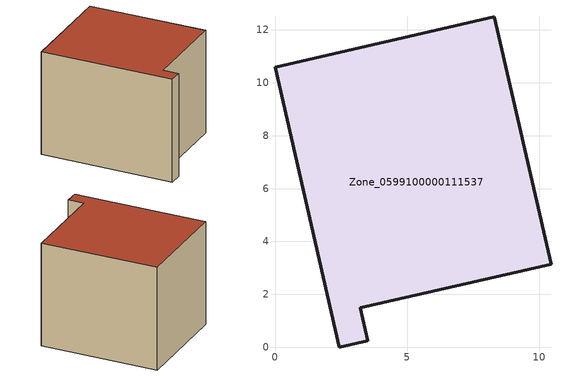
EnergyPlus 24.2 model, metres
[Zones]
Zone_0599100000111537
 floor ground (C_G): 0,10.58 8.29,12.5 10.44,3.14 3.23,1.49 3.51,0.24 2.43,0 z0
 wall outside (C_F): 2.43,0 3.51,0.24 3.23,1.49 10.44,3.14 8.29,12.5 0,10.58 2.43,0 z0:8.56
 roof outside (C_R): 8.29,12.5 0,10.58 2.43,0 3.51,0.24 3.23,1.49 10.44,3.14 z8.56
[BUILDING]
Pand.0599100000111537: North Axis=0; Terrain=City; Loads Convergence Tolerance Value=0.04; Temperature Convergence Tolerance Value=0.4; Solar Distribution=FullExterior; Maximum Number of Warmup Days=25; Minimum Number of Warmup Days=1
[Site:Location]
Rotterdam.The.Hague.AP_ZH_NLD Design_Conditions: Latitude=51.96; Longitude=4.45; Time Zone=1; Elevation=-4.5
[SITE:GROUNDTEMPERATURE:BUILDINGSURFACE]
18, 18, 18, 18, 18, 18, 18, 18, 18, 18, 18, 18
[MATERIAL] Thermal Absorptance=0.9; Solar Absorptance=0.7; Visible Absorptance=0.7
Name | Roughness | Thickness | Conductivity | Density | Specific Heat
G.TI.1946-1964 | MediumSmooth | 0.15 | 1 | 540 | 1210
F.TI.1946-1964 | Rough | 0.3 | 0.857143 | 1920 | 840
R.TI.1946-1964 | MediumRough | 0.2 | 0.277778 | 1500 | 1000
[CONSTRUCTION]
C_G: G.TI.1946-1964
C_F: F.TI.1946-1964
C_R: R.TI.1946-1964
[ZONE]
Zone_0599100000111537: Type=1; Multiplier=1; Ceiling Height=Autocalculate; Volume=Autocalculate; Floor Area=autocalculate; Part of Total Floor Area=Yes
[ZONEINFILTRATION:DESIGNFLOWRATE]
Infil_Zone_0599100000111537: Zone or ZoneList or Space or SpaceList=Zone_0599100000111537; Schedule=AlwaysOn; Design Flow Rate Calculation Method=Flow/Area; Flow Rate per Floor Area=0.003; Constant Term Coefficient=1; Temperature Term Coefficient=0; Velocity Term Coefficient=0; Velocity Squared Term Coefficient=0
[HVACTEMPLATE:ZONE:IDEALLOADSAIRSYSTEM]
Zone_0599100000111537: Maximum Heating Supply Air Temperature=50; Minimum Cooling Supply Air Temperature=13; Maximum Heating Supply Air Humidity Ratio=0.0156; Minimum Cooling Supply Air Humidity Ratio=0.0077; Heating Limit=NoLimit; Cooling Limit=NoLimit; Dehumidification Control Type=ConstantSensibleHeatRatio; Cooling Sensible Heat Ratio=0.7; Dehumidification Setpoint=60; Humidification Control Type=None; Humidification Setpoint=30; Outdoor Air Method=None; Outdoor Air Flow Rate per Person=0.00944; Outdoor Air Flow Rate per Zone Floor Area=0; Outdoor Air Flow Rate per Zone=0; Demand Controlled Ventilation Type=None; Outdoor Air Economizer Type=NoEconomizer; Heat Recovery Type=None; Sensible Heat Recovery Effectiveness=0.7; Latent Heat Recovery Effectiveness=0.65
[ZONECONTROL:THERMOSTAT]
ThermostatControl_Zone_0599100000111537: Zone or ZoneList=Zone_0599100000111537; Control Type Schedule=DualSetpointControlType; Control 1=Thermostat_Zone_0599100000111537; Temperature Difference Between Cutout And Setpoint=0
[THERMOSTATSETPOINT:DUALSETPOINT]
Thermostat_Zone_0599100000111537: Heating Setpoint Temperature Schedule=HeatingSetpoint_Zone_0599100000111537; Cooling Setpoint Temperature Schedule=CoolingSetpoint_Zone_0599100000111537
[SCHEDULE:COMPACT]
HeatingSetpoint_Zone_0599100000111537: Through: 12/31, For: AllDays, Until: 24:00, 21
CoolingSetpoint_Zone_0599100000111537: Through: 12/31, For: AllDays, Until: 24:00, 24
DualSetpointControlType: Through: 12/31, For: AllDays, Until: 24:00, 4
AlwaysOn: Through: 12/31, For: AllDays, Until: 24:00, 1
